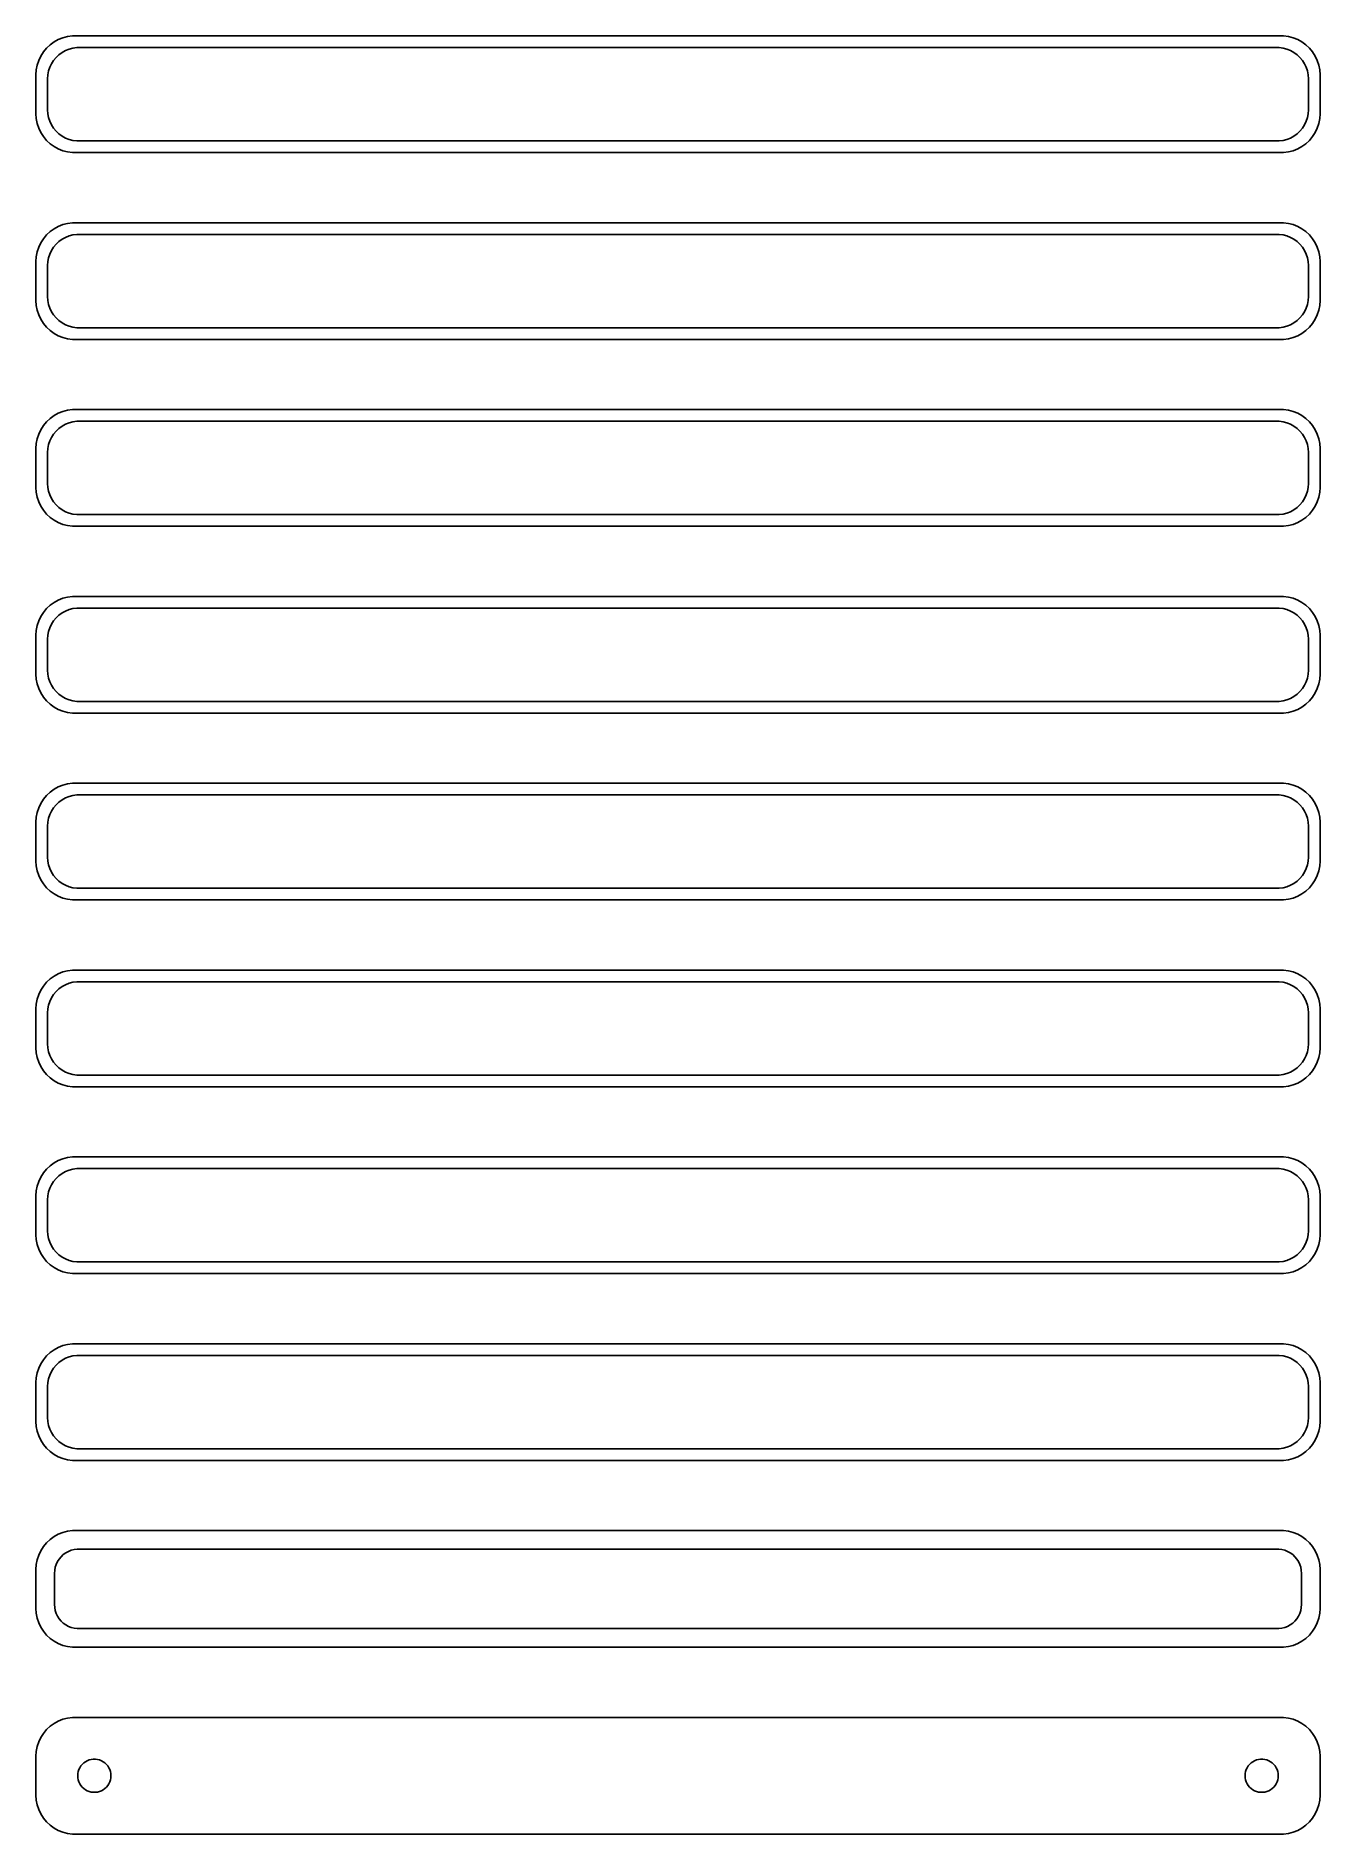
# Model space of a CAD drawing. Header units: metres. Extents: x -82 to 82, y 233 to 463.
import ezdxf

# ---------------------------------------------------------------- set-up
doc = ezdxf.new("R2010")
doc.units = ezdxf.units.M

msp = doc.modelspace()

# ---------------------------------------------------------------- linework, layer by layer
for p, q in [((-80.6871, 462.353), (-81.1448, 461.923)), ((-80.1791, 462.722), (-80.6871, 462.353)), ((-79.6289, 463.024), (-80.1791, 462.722)), ((-79.0451, 463.255), (-79.6289, 463.024)), ((-78.4369, 463.411), (-79.0451, 463.255)), ((-77.8139, 463.49), (-78.4369, 463.411)), ((77.8139, 463.49), (-77.8139, 463.49)), ((-77.7495, 461.929), (-77.2512, 461.992)), ((-77.2512, 461.992), (77.2512, 461.992)), ((77.2512, 461.992), (77.7495, 461.929)), ((78.4369, 463.411), (77.8139, 463.49)), ((79.0451, 463.255), (78.4369, 463.411)), ((79.6289, 463.024), (79.0451, 463.255)), ((80.1791, 462.722), (79.6289, 463.024)), ((80.6871, 462.353), (80.1791, 462.722)), ((81.1448, 461.923), (80.6871, 462.353)), ((-82.3429, 459.743), (-82.4606, 459.127)), ((-82.1489, 460.341), (-82.3429, 459.743)), ((-81.8815, 460.909), (-82.1489, 460.341)), ((-81.5451, 461.439), (-81.8815, 460.909)), ((-81.1448, 461.923), (-81.5451, 461.439)), ((-80.7191, 459.472), (-80.5052, 459.927)), ((-80.5052, 459.927), (-80.2361, 460.351)), ((-80.2361, 460.351), (-79.9159, 460.738)), ((-79.9159, 460.738), (-79.5497, 461.082)), ((-79.5497, 461.082), (-79.1433, 461.377)), ((-79.1433, 461.377), (-78.7031, 461.619)), ((-78.7031, 461.619), (-78.2361, 461.804)), ((-78.2361, 461.804), (-77.7495, 461.929)), ((77.7495, 461.929), (78.2361, 461.804)), ((78.2361, 461.804), (78.7031, 461.619)), ((78.7031, 461.619), (79.1433, 461.377)), ((79.1433, 461.377), (79.5497, 461.082)), ((79.5497, 461.082), (79.9159, 460.738)), ((79.9159, 460.738), (80.2361, 460.351)), ((80.2361, 460.351), (80.5052, 459.927)), ((80.5052, 459.927), (80.7191, 459.472)), ((81.5451, 461.439), (81.1448, 461.923)), ((81.8815, 460.909), (81.5451, 461.439)), ((82.1489, 460.341), (81.8815, 460.909)), ((82.3429, 459.743), (82.1489, 460.341)), ((82.4606, 459.127), (82.3429, 459.743)), ((-82.4606, 459.127), (-82.5, 458.5)), ((-82.5, 458.5), (-82.5, 453.5)), ((-81, 458), (-80.9685, 458.501)), ((-81, 454), (-81, 458)), ((-80.9685, 458.501), (-80.8743, 458.995)), ((-80.8743, 458.995), (-80.7191, 459.472)), ((80.7191, 459.472), (80.8743, 458.995)), ((80.8743, 458.995), (80.9685, 458.501)), ((80.9685, 458.501), (81, 458)), ((81, 458), (81, 454)), ((82.5, 458.5), (82.4606, 459.127)), ((82.5, 453.5), (82.5, 458.5)), ((-82.5, 453.5), (-82.4606, 452.873)), ((-82.4606, 452.873), (-82.3429, 452.257)), ((-80.9685, 453.499), (-81, 454)), ((-80.8743, 453.005), (-80.9685, 453.499)), ((-80.7191, 452.528), (-80.8743, 453.005)), ((80.8743, 453.005), (80.7191, 452.528)), ((80.9685, 453.499), (80.8743, 453.005)), ((81, 454), (80.9685, 453.499)), ((82.3429, 452.257), (82.4606, 452.873)), ((82.4606, 452.873), (82.5, 453.5)), ((-82.3429, 452.257), (-82.1489, 451.659)), ((-82.1489, 451.659), (-81.8815, 451.091)), ((-81.8815, 451.091), (-81.5451, 450.561)), ((-81.5451, 450.561), (-81.1448, 450.077)), ((-80.5052, 452.073), (-80.7191, 452.528)), ((-80.2361, 451.649), (-80.5052, 452.073)), ((-79.9159, 451.262), (-80.2361, 451.649)), ((-79.5497, 450.918), (-79.9159, 451.262)), ((-79.1433, 450.623), (-79.5497, 450.918)), ((-78.7031, 450.381), (-79.1433, 450.623)), ((79.1433, 450.623), (78.7031, 450.381)), ((79.5497, 450.918), (79.1433, 450.623)), ((79.9159, 451.262), (79.5497, 450.918)), ((80.2361, 451.649), (79.9159, 451.262)), ((80.5052, 452.073), (80.2361, 451.649)), ((80.7191, 452.528), (80.5052, 452.073)), ((81.1448, 450.077), (81.5451, 450.561)), ((81.5451, 450.561), (81.8815, 451.091)), ((81.8815, 451.091), (82.1489, 451.659)), ((82.1489, 451.659), (82.3429, 452.257)), ((-81.1448, 450.077), (-80.6871, 449.647)), ((-80.6871, 449.647), (-80.1791, 449.278)), ((-80.1791, 449.278), (-79.6289, 448.976)), ((-79.6289, 448.976), (-79.0451, 448.745)), ((-79.0451, 448.745), (-78.4369, 448.589)), ((-78.2361, 450.196), (-78.7031, 450.381)), ((-78.4369, 448.589), (-77.8139, 448.51)), ((-77.7495, 450.071), (-78.2361, 450.196)), ((-77.8139, 448.51), (77.8139, 448.51)), ((-77.2512, 450.008), (-77.7495, 450.071)), ((77.2512, 450.008), (-77.2512, 450.008)), ((77.7495, 450.071), (77.2512, 450.008)), ((78.2361, 450.196), (77.7495, 450.071)), ((77.8139, 448.51), (78.4369, 448.589)), ((78.7031, 450.381), (78.2361, 450.196)), ((78.4369, 448.589), (79.0451, 448.745)), ((79.0451, 448.745), (79.6289, 448.976)), ((79.6289, 448.976), (80.1791, 449.278)), ((80.1791, 449.278), (80.6871, 449.647)), ((80.6871, 449.647), (81.1448, 450.077)), ((-79.6289, 439.024), (-80.1791, 438.722)), ((-79.0451, 439.255), (-79.6289, 439.024)), ((-78.4369, 439.411), (-79.0451, 439.255)), ((-77.8139, 439.49), (-78.4369, 439.411)), ((77.8139, 439.49), (-77.8139, 439.49)), ((78.4369, 439.411), (77.8139, 439.49)), ((79.0451, 439.255), (78.4369, 439.411)), ((79.6289, 439.024), (79.0451, 439.255)), ((80.1791, 438.722), (79.6289, 439.024)), ((-81.8815, 436.909), (-82.1489, 436.341)), ((-81.5451, 437.439), (-81.8815, 436.909)), ((-81.1448, 437.923), (-81.5451, 437.439)), ((-80.6871, 438.353), (-81.1448, 437.923)), ((-80.1791, 438.722), (-80.6871, 438.353)), ((-80.2361, 436.351), (-79.9159, 436.738)), ((-79.9159, 436.738), (-79.5497, 437.082)), ((-79.5497, 437.082), (-79.1433, 437.377)), ((-79.1433, 437.377), (-78.7031, 437.619)), ((-78.7031, 437.619), (-78.2361, 437.804)), ((-78.2361, 437.804), (-77.7495, 437.929)), ((-77.7495, 437.929), (-77.2512, 437.992)), ((-77.2512, 437.992), (77.2512, 437.992)), ((77.2512, 437.992), (77.7495, 437.929)), ((77.7495, 437.929), (78.2361, 437.804)), ((78.2361, 437.804), (78.7031, 437.619)), ((78.7031, 437.619), (79.1433, 437.377)), ((79.1433, 437.377), (79.5497, 437.082)), ((79.5497, 437.082), (79.9159, 436.738)), ((79.9159, 436.738), (80.2361, 436.351)), ((80.6871, 438.353), (80.1791, 438.722)), ((81.1448, 437.923), (80.6871, 438.353)), ((81.5451, 437.439), (81.1448, 437.923)), ((81.8815, 436.909), (81.5451, 437.439)), ((82.1489, 436.341), (81.8815, 436.909)), ((-82.4606, 435.127), (-82.5, 434.5)), ((-82.5, 434.5), (-82.5, 429.5)), ((-82.3429, 435.743), (-82.4606, 435.127)), ((-82.1489, 436.341), (-82.3429, 435.743)), ((-81, 434), (-80.9685, 434.501)), ((-80.9685, 434.501), (-80.8743, 434.995)), ((-80.8743, 434.995), (-80.7191, 435.472)), ((-80.7191, 435.472), (-80.5052, 435.927)), ((-80.5052, 435.927), (-80.2361, 436.351)), ((80.2361, 436.351), (80.5052, 435.927)), ((80.5052, 435.927), (80.7191, 435.472)), ((80.7191, 435.472), (80.8743, 434.995)), ((80.8743, 434.995), (80.9685, 434.501)), ((80.9685, 434.501), (81, 434)), ((82.3429, 435.743), (82.1489, 436.341)), ((82.4606, 435.127), (82.3429, 435.743)), ((82.5, 434.5), (82.4606, 435.127)), ((82.5, 429.5), (82.5, 434.5)), ((-81, 430), (-81, 434)), ((81, 434), (81, 430)), ((-80.9685, 429.499), (-81, 430)), ((81, 430), (80.9685, 429.499)), ((-82.5, 429.5), (-82.4606, 428.873)), ((-82.4606, 428.873), (-82.3429, 428.257)), ((-82.3429, 428.257), (-82.1489, 427.659)), ((-82.1489, 427.659), (-81.8815, 427.091)), ((-80.8743, 429.005), (-80.9685, 429.499)), ((-80.7191, 428.528), (-80.8743, 429.005)), ((-80.5052, 428.073), (-80.7191, 428.528)), ((-80.2361, 427.649), (-80.5052, 428.073)), ((-79.9159, 427.262), (-80.2361, 427.649)), ((80.2361, 427.649), (79.9159, 427.262)), ((80.5052, 428.073), (80.2361, 427.649)), ((80.7191, 428.528), (80.5052, 428.073)), ((80.8743, 429.005), (80.7191, 428.528)), ((80.9685, 429.499), (80.8743, 429.005)), ((81.8815, 427.091), (82.1489, 427.659)), ((82.1489, 427.659), (82.3429, 428.257)), ((82.3429, 428.257), (82.4606, 428.873)), ((82.4606, 428.873), (82.5, 429.5)), ((-81.8815, 427.091), (-81.5451, 426.561)), ((-81.5451, 426.561), (-81.1448, 426.077)), ((-81.1448, 426.077), (-80.6871, 425.647)), ((-80.6871, 425.647), (-80.1791, 425.278)), ((-80.1791, 425.278), (-79.6289, 424.976)), ((-79.5497, 426.918), (-79.9159, 427.262)), ((-79.1433, 426.623), (-79.5497, 426.918)), ((-78.7031, 426.381), (-79.1433, 426.623)), ((-78.2361, 426.196), (-78.7031, 426.381)), ((-77.7495, 426.071), (-78.2361, 426.196)), ((-77.2512, 426.008), (-77.7495, 426.071)), ((77.2512, 426.008), (-77.2512, 426.008)), ((77.7495, 426.071), (77.2512, 426.008)), ((78.2361, 426.196), (77.7495, 426.071)), ((78.7031, 426.381), (78.2361, 426.196)), ((79.1433, 426.623), (78.7031, 426.381)), ((79.5497, 426.918), (79.1433, 426.623)), ((79.9159, 427.262), (79.5497, 426.918)), ((79.6289, 424.976), (80.1791, 425.278)), ((80.1791, 425.278), (80.6871, 425.647)), ((80.6871, 425.647), (81.1448, 426.077)), ((81.1448, 426.077), (81.5451, 426.561)), ((81.5451, 426.561), (81.8815, 427.091)), ((-79.6289, 424.976), (-79.0451, 424.745)), ((-79.0451, 424.745), (-78.4369, 424.589)), ((-78.4369, 424.589), (-77.8139, 424.51)), ((-77.8139, 424.51), (77.8139, 424.51)), ((77.8139, 424.51), (78.4369, 424.589)), ((78.4369, 424.589), (79.0451, 424.745)), ((79.0451, 424.745), (79.6289, 424.976)), ((-81.1448, 413.923), (-81.5451, 413.439)), ((-80.6871, 414.353), (-81.1448, 413.923)), ((-80.1791, 414.722), (-80.6871, 414.353)), ((-79.6289, 415.024), (-80.1791, 414.722)), ((-79.0451, 415.255), (-79.6289, 415.024)), ((-79.1433, 413.377), (-78.7031, 413.619)), ((-78.4369, 415.411), (-79.0451, 415.255)), ((-78.7031, 413.619), (-78.2361, 413.804)), ((-77.8139, 415.49), (-78.4369, 415.411)), ((-78.2361, 413.804), (-77.7495, 413.929)), ((77.8139, 415.49), (-77.8139, 415.49)), ((-77.7495, 413.929), (-77.2512, 413.992)), ((-77.2512, 413.992), (77.2512, 413.992)), ((77.2512, 413.992), (77.7495, 413.929)), ((77.7495, 413.929), (78.2361, 413.804)), ((78.4369, 415.411), (77.8139, 415.49)), ((78.2361, 413.804), (78.7031, 413.619)), ((79.0451, 415.255), (78.4369, 415.411)), ((78.7031, 413.619), (79.1433, 413.377)), ((79.6289, 415.024), (79.0451, 415.255)), ((80.1791, 414.722), (79.6289, 415.024)), ((80.6871, 414.353), (80.1791, 414.722)), ((81.1448, 413.923), (80.6871, 414.353)), ((81.5451, 413.439), (81.1448, 413.923)), ((-82.3429, 411.743), (-82.4606, 411.127)), ((-82.1489, 412.341), (-82.3429, 411.743)), ((-81.8815, 412.909), (-82.1489, 412.341)), ((-81.5451, 413.439), (-81.8815, 412.909)), ((-80.8743, 410.995), (-80.7191, 411.472)), ((-80.7191, 411.472), (-80.5052, 411.927)), ((-80.5052, 411.927), (-80.2361, 412.351)), ((-80.2361, 412.351), (-79.9159, 412.738)), ((-79.9159, 412.738), (-79.5497, 413.082)), ((-79.5497, 413.082), (-79.1433, 413.377)), ((79.1433, 413.377), (79.5497, 413.082)), ((79.5497, 413.082), (79.9159, 412.738)), ((79.9159, 412.738), (80.2361, 412.351)), ((80.2361, 412.351), (80.5052, 411.927)), ((80.5052, 411.927), (80.7191, 411.472)), ((80.7191, 411.472), (80.8743, 410.995)), ((81.8815, 412.909), (81.5451, 413.439)), ((82.1489, 412.341), (81.8815, 412.909)), ((82.3429, 411.743), (82.1489, 412.341)), ((82.4606, 411.127), (82.3429, 411.743)), ((-82.4606, 411.127), (-82.5, 410.5)), ((-82.5, 410.5), (-82.5, 405.5)), ((-81, 410), (-80.9685, 410.501)), ((-81, 406), (-81, 410)), ((-80.9685, 410.501), (-80.8743, 410.995)), ((80.8743, 410.995), (80.9685, 410.501)), ((80.9685, 410.501), (81, 410)), ((81, 410), (81, 406)), ((82.5, 410.5), (82.4606, 411.127)), ((82.5, 405.5), (82.5, 410.5)), ((-82.5, 405.5), (-82.4606, 404.873)), ((-82.4606, 404.873), (-82.3429, 404.257)), ((-82.3429, 404.257), (-82.1489, 403.659)), ((-80.9685, 405.499), (-81, 406)), ((-80.8743, 405.005), (-80.9685, 405.499)), ((-80.7191, 404.528), (-80.8743, 405.005)), ((-80.5052, 404.073), (-80.7191, 404.528)), ((80.7191, 404.528), (80.5052, 404.073)), ((80.8743, 405.005), (80.7191, 404.528)), ((80.9685, 405.499), (80.8743, 405.005)), ((81, 406), (80.9685, 405.499)), ((82.1489, 403.659), (82.3429, 404.257)), ((82.3429, 404.257), (82.4606, 404.873)), ((82.4606, 404.873), (82.5, 405.5)), ((-82.1489, 403.659), (-81.8815, 403.091)), ((-81.8815, 403.091), (-81.5451, 402.561)), ((-81.5451, 402.561), (-81.1448, 402.077)), ((-81.1448, 402.077), (-80.6871, 401.647)), ((-80.2361, 403.649), (-80.5052, 404.073)), ((-79.9159, 403.262), (-80.2361, 403.649)), ((-79.5497, 402.918), (-79.9159, 403.262)), ((-79.1433, 402.623), (-79.5497, 402.918)), ((-78.7031, 402.381), (-79.1433, 402.623)), ((-78.2361, 402.196), (-78.7031, 402.381)), ((-77.7495, 402.071), (-78.2361, 402.196)), ((-77.2512, 402.008), (-77.7495, 402.071)), ((77.2512, 402.008), (-77.2512, 402.008)), ((77.7495, 402.071), (77.2512, 402.008)), ((78.2361, 402.196), (77.7495, 402.071)), ((78.7031, 402.381), (78.2361, 402.196)), ((79.1433, 402.623), (78.7031, 402.381)), ((79.5497, 402.918), (79.1433, 402.623)), ((79.9159, 403.262), (79.5497, 402.918)), ((80.2361, 403.649), (79.9159, 403.262)), ((80.5052, 404.073), (80.2361, 403.649)), ((80.6871, 401.647), (81.1448, 402.077)), ((81.1448, 402.077), (81.5451, 402.561)), ((81.5451, 402.561), (81.8815, 403.091)), ((81.8815, 403.091), (82.1489, 403.659)), ((-80.6871, 401.647), (-80.1791, 401.278)), ((-80.1791, 401.278), (-79.6289, 400.976)), ((-79.6289, 400.976), (-79.0451, 400.745)), ((-79.0451, 400.745), (-78.4369, 400.589)), ((-78.4369, 400.589), (-77.8139, 400.51)), ((-77.8139, 400.51), (77.8139, 400.51)), ((77.8139, 400.51), (78.4369, 400.589)), ((78.4369, 400.589), (79.0451, 400.745)), ((79.0451, 400.745), (79.6289, 400.976)), ((79.6289, 400.976), (80.1791, 401.278)), ((80.1791, 401.278), (80.6871, 401.647)), ((-80.1791, 390.722), (-80.6871, 390.353)), ((-79.6289, 391.024), (-80.1791, 390.722)), ((-79.0451, 391.255), (-79.6289, 391.024)), ((-78.4369, 391.411), (-79.0451, 391.255)), ((-77.8139, 391.49), (-78.4369, 391.411)), ((77.8139, 391.49), (-77.8139, 391.49)), ((78.4369, 391.411), (77.8139, 391.49)), ((79.0451, 391.255), (78.4369, 391.411)), ((79.6289, 391.024), (79.0451, 391.255)), ((80.1791, 390.722), (79.6289, 391.024)), ((80.6871, 390.353), (80.1791, 390.722)), ((-82.1489, 388.341), (-82.3429, 387.743)), ((-81.8815, 388.909), (-82.1489, 388.341)), ((-81.5451, 389.439), (-81.8815, 388.909)), ((-81.1448, 389.923), (-81.5451, 389.439)), ((-80.6871, 390.353), (-81.1448, 389.923)), ((-80.5052, 387.927), (-80.2361, 388.351)), ((-80.2361, 388.351), (-79.9159, 388.738)), ((-79.9159, 388.738), (-79.5497, 389.082)), ((-79.5497, 389.082), (-79.1433, 389.377)), ((-79.1433, 389.377), (-78.7031, 389.619)), ((-78.7031, 389.619), (-78.2361, 389.804)), ((-78.2361, 389.804), (-77.7495, 389.929)), ((-77.7495, 389.929), (-77.2512, 389.992)), ((-77.2512, 389.992), (77.2512, 389.992)), ((77.2512, 389.992), (77.7495, 389.929)), ((77.7495, 389.929), (78.2361, 389.804)), ((78.2361, 389.804), (78.7031, 389.619)), ((78.7031, 389.619), (79.1433, 389.377)), ((79.1433, 389.377), (79.5497, 389.082)), ((79.5497, 389.082), (79.9159, 388.738)), ((79.9159, 388.738), (80.2361, 388.351)), ((80.2361, 388.351), (80.5052, 387.927)), ((81.1448, 389.923), (80.6871, 390.353)), ((81.5451, 389.439), (81.1448, 389.923)), ((81.8815, 388.909), (81.5451, 389.439)), ((82.1489, 388.341), (81.8815, 388.909)), ((82.3429, 387.743), (82.1489, 388.341)), ((-82.4606, 387.127), (-82.5, 386.5)), ((-82.5, 386.5), (-82.5, 381.5)), ((-82.3429, 387.743), (-82.4606, 387.127)), ((-81, 386), (-80.9685, 386.501)), ((-81, 382), (-81, 386)), ((-80.9685, 386.501), (-80.8743, 386.995)), ((-80.8743, 386.995), (-80.7191, 387.472)), ((-80.7191, 387.472), (-80.5052, 387.927)), ((80.5052, 387.927), (80.7191, 387.472)), ((80.7191, 387.472), (80.8743, 386.995)), ((80.8743, 386.995), (80.9685, 386.501)), ((80.9685, 386.501), (81, 386)), ((81, 386), (81, 382)), ((82.4606, 387.127), (82.3429, 387.743)), ((82.5, 386.5), (82.4606, 387.127)), ((82.5, 381.5), (82.5, 386.5)), ((-82.5, 381.5), (-82.4606, 380.873)), ((-80.9685, 381.499), (-81, 382)), ((-80.8743, 381.005), (-80.9685, 381.499)), ((80.9685, 381.499), (80.8743, 381.005)), ((81, 382), (80.9685, 381.499)), ((82.4606, 380.873), (82.5, 381.5)), ((-82.4606, 380.873), (-82.3429, 380.257)), ((-82.3429, 380.257), (-82.1489, 379.659)), ((-82.1489, 379.659), (-81.8815, 379.091)), ((-81.8815, 379.091), (-81.5451, 378.561)), ((-80.7191, 380.528), (-80.8743, 381.005)), ((-80.5052, 380.073), (-80.7191, 380.528)), ((-80.2361, 379.649), (-80.5052, 380.073)), ((-79.9159, 379.262), (-80.2361, 379.649)), ((-79.5497, 378.918), (-79.9159, 379.262)), ((-79.1433, 378.623), (-79.5497, 378.918)), ((79.5497, 378.918), (79.1433, 378.623)), ((79.9159, 379.262), (79.5497, 378.918)), ((80.2361, 379.649), (79.9159, 379.262)), ((80.5052, 380.073), (80.2361, 379.649)), ((80.7191, 380.528), (80.5052, 380.073)), ((80.8743, 381.005), (80.7191, 380.528)), ((81.5451, 378.561), (81.8815, 379.091)), ((81.8815, 379.091), (82.1489, 379.659)), ((82.1489, 379.659), (82.3429, 380.257)), ((82.3429, 380.257), (82.4606, 380.873)), ((-81.5451, 378.561), (-81.1448, 378.077)), ((-81.1448, 378.077), (-80.6871, 377.647)), ((-80.6871, 377.647), (-80.1791, 377.278)), ((-80.1791, 377.278), (-79.6289, 376.976)), ((-79.6289, 376.976), (-79.0451, 376.745)), ((-78.7031, 378.381), (-79.1433, 378.623)), ((-79.0451, 376.745), (-78.4369, 376.589)), ((-78.2361, 378.196), (-78.7031, 378.381)), ((-78.4369, 376.589), (-77.8139, 376.51)), ((-77.7495, 378.071), (-78.2361, 378.196)), ((-77.8139, 376.51), (77.8139, 376.51)), ((-77.2512, 378.008), (-77.7495, 378.071)), ((77.2512, 378.008), (-77.2512, 378.008)), ((77.7495, 378.071), (77.2512, 378.008)), ((78.2361, 378.196), (77.7495, 378.071)), ((77.8139, 376.51), (78.4369, 376.589)), ((78.7031, 378.381), (78.2361, 378.196)), ((78.4369, 376.589), (79.0451, 376.745)), ((79.1433, 378.623), (78.7031, 378.381)), ((79.0451, 376.745), (79.6289, 376.976)), ((79.6289, 376.976), (80.1791, 377.278)), ((80.1791, 377.278), (80.6871, 377.647)), ((80.6871, 377.647), (81.1448, 378.077)), ((81.1448, 378.077), (81.5451, 378.561)), ((-78.4369, 367.411), (-79.0451, 367.255)), ((-77.8139, 367.49), (-78.4369, 367.411)), ((77.8139, 367.49), (-77.8139, 367.49)), ((78.4369, 367.411), (77.8139, 367.49)), ((79.0451, 367.255), (78.4369, 367.411)), ((-81.5451, 365.439), (-81.8815, 364.909)), ((-81.1448, 365.923), (-81.5451, 365.439)), ((-80.6871, 366.353), (-81.1448, 365.923)), ((-80.1791, 366.722), (-80.6871, 366.353)), ((-79.6289, 367.024), (-80.1791, 366.722)), ((-79.9159, 364.738), (-79.5497, 365.082)), ((-79.0451, 367.255), (-79.6289, 367.024)), ((-79.5497, 365.082), (-79.1433, 365.377)), ((-79.1433, 365.377), (-78.7031, 365.619)), ((-78.7031, 365.619), (-78.2361, 365.804)), ((-78.2361, 365.804), (-77.7495, 365.929)), ((-77.7495, 365.929), (-77.2512, 365.992)), ((-77.2512, 365.992), (77.2512, 365.992)), ((77.2512, 365.992), (77.7495, 365.929)), ((77.7495, 365.929), (78.2361, 365.804)), ((78.2361, 365.804), (78.7031, 365.619)), ((78.7031, 365.619), (79.1433, 365.377)), ((79.6289, 367.024), (79.0451, 367.255)), ((79.1433, 365.377), (79.5497, 365.082)), ((79.5497, 365.082), (79.9159, 364.738)), ((80.1791, 366.722), (79.6289, 367.024)), ((80.6871, 366.353), (80.1791, 366.722)), ((81.1448, 365.923), (80.6871, 366.353)), ((81.5451, 365.439), (81.1448, 365.923)), ((81.8815, 364.909), (81.5451, 365.439)), ((-82.4606, 363.127), (-82.5, 362.5)), ((-82.3429, 363.743), (-82.4606, 363.127)), ((-82.1489, 364.341), (-82.3429, 363.743)), ((-81.8815, 364.909), (-82.1489, 364.341)), ((-80.9685, 362.501), (-80.8743, 362.995)), ((-80.8743, 362.995), (-80.7191, 363.472)), ((-80.7191, 363.472), (-80.5052, 363.927)), ((-80.5052, 363.927), (-80.2361, 364.351)), ((-80.2361, 364.351), (-79.9159, 364.738)), ((79.9159, 364.738), (80.2361, 364.351)), ((80.2361, 364.351), (80.5052, 363.927)), ((80.5052, 363.927), (80.7191, 363.472)), ((80.7191, 363.472), (80.8743, 362.995)), ((80.8743, 362.995), (80.9685, 362.501)), ((82.1489, 364.341), (81.8815, 364.909)), ((82.3429, 363.743), (82.1489, 364.341)), ((82.4606, 363.127), (82.3429, 363.743)), ((82.5, 362.5), (82.4606, 363.127)), ((-82.5, 362.5), (-82.5, 357.5)), ((-81, 362), (-80.9685, 362.501)), ((-81, 358), (-81, 362)), ((80.9685, 362.501), (81, 362)), ((81, 362), (81, 358)), ((82.5, 357.5), (82.5, 362.5)), ((-82.5, 357.5), (-82.4606, 356.873)), ((-82.4606, 356.873), (-82.3429, 356.257)), ((-82.3429, 356.257), (-82.1489, 355.659)), ((-80.9685, 357.499), (-81, 358)), ((-80.8743, 357.005), (-80.9685, 357.499)), ((-80.7191, 356.528), (-80.8743, 357.005)), ((-80.5052, 356.073), (-80.7191, 356.528)), ((-80.2361, 355.649), (-80.5052, 356.073)), ((80.5052, 356.073), (80.2361, 355.649)), ((80.7191, 356.528), (80.5052, 356.073)), ((80.8743, 357.005), (80.7191, 356.528)), ((80.9685, 357.499), (80.8743, 357.005)), ((81, 358), (80.9685, 357.499)), ((82.1489, 355.659), (82.3429, 356.257)), ((82.3429, 356.257), (82.4606, 356.873)), ((82.4606, 356.873), (82.5, 357.5)), ((-82.1489, 355.659), (-81.8815, 355.091)), ((-81.8815, 355.091), (-81.5451, 354.561)), ((-81.5451, 354.561), (-81.1448, 354.077)), ((-81.1448, 354.077), (-80.6871, 353.647)), ((-80.6871, 353.647), (-80.1791, 353.278)), ((-79.9159, 355.262), (-80.2361, 355.649)), ((-79.5497, 354.918), (-79.9159, 355.262)), ((-79.1433, 354.623), (-79.5497, 354.918)), ((-78.7031, 354.381), (-79.1433, 354.623)), ((-78.2361, 354.196), (-78.7031, 354.381)), ((-77.7495, 354.071), (-78.2361, 354.196)), ((-77.2512, 354.008), (-77.7495, 354.071)), ((77.2512, 354.008), (-77.2512, 354.008)), ((77.7495, 354.071), (77.2512, 354.008)), ((78.2361, 354.196), (77.7495, 354.071)), ((78.7031, 354.381), (78.2361, 354.196)), ((79.1433, 354.623), (78.7031, 354.381)), ((79.5497, 354.918), (79.1433, 354.623)), ((79.9159, 355.262), (79.5497, 354.918)), ((80.2361, 355.649), (79.9159, 355.262)), ((80.1791, 353.278), (80.6871, 353.647)), ((80.6871, 353.647), (81.1448, 354.077)), ((81.1448, 354.077), (81.5451, 354.561)), ((81.5451, 354.561), (81.8815, 355.091)), ((81.8815, 355.091), (82.1489, 355.659)), ((-80.1791, 353.278), (-79.6289, 352.976)), ((-79.6289, 352.976), (-79.0451, 352.745)), ((-79.0451, 352.745), (-78.4369, 352.589)), ((-78.4369, 352.589), (-77.8139, 352.51)), ((-77.8139, 352.51), (77.8139, 352.51)), ((77.8139, 352.51), (78.4369, 352.589)), ((78.4369, 352.589), (79.0451, 352.745)), ((79.0451, 352.745), (79.6289, 352.976)), ((79.6289, 352.976), (80.1791, 353.278)), ((-81.1448, 341.923), (-81.5451, 341.439)), ((-80.6871, 342.353), (-81.1448, 341.923)), ((-80.1791, 342.722), (-80.6871, 342.353)), ((-79.6289, 343.024), (-80.1791, 342.722)), ((-79.0451, 343.255), (-79.6289, 343.024)), ((-78.4369, 343.411), (-79.0451, 343.255)), ((-77.8139, 343.49), (-78.4369, 343.411)), ((-78.2361, 341.804), (-77.7495, 341.929)), ((77.8139, 343.49), (-77.8139, 343.49)), ((-77.7495, 341.929), (-77.2512, 341.992)), ((-77.2512, 341.992), (77.2512, 341.992)), ((77.2512, 341.992), (77.7495, 341.929)), ((77.7495, 341.929), (78.2361, 341.804)), ((78.4369, 343.411), (77.8139, 343.49)), ((79.0451, 343.255), (78.4369, 343.411)), ((79.6289, 343.024), (79.0451, 343.255)), ((80.1791, 342.722), (79.6289, 343.024)), ((80.6871, 342.353), (80.1791, 342.722)), ((81.1448, 341.923), (80.6871, 342.353)), ((81.5451, 341.439), (81.1448, 341.923)), ((-82.3429, 339.743), (-82.4606, 339.127)), ((-82.1489, 340.341), (-82.3429, 339.743)), ((-81.8815, 340.909), (-82.1489, 340.341)), ((-81.5451, 341.439), (-81.8815, 340.909)), ((-80.7191, 339.472), (-80.5052, 339.927)), ((-80.5052, 339.927), (-80.2361, 340.351)), ((-80.2361, 340.351), (-79.9159, 340.738)), ((-79.9159, 340.738), (-79.5497, 341.082)), ((-79.5497, 341.082), (-79.1433, 341.377)), ((-79.1433, 341.377), (-78.7031, 341.619)), ((-78.7031, 341.619), (-78.2361, 341.804)), ((78.2361, 341.804), (78.7031, 341.619)), ((78.7031, 341.619), (79.1433, 341.377)), ((79.1433, 341.377), (79.5497, 341.082)), ((79.5497, 341.082), (79.9159, 340.738)), ((79.9159, 340.738), (80.2361, 340.351)), ((80.2361, 340.351), (80.5052, 339.927)), ((80.5052, 339.927), (80.7191, 339.472)), ((81.8815, 340.909), (81.5451, 341.439)), ((82.1489, 340.341), (81.8815, 340.909)), ((82.3429, 339.743), (82.1489, 340.341)), ((82.4606, 339.127), (82.3429, 339.743)), ((-82.4606, 339.127), (-82.5, 338.5)), ((-82.5, 338.5), (-82.5, 333.5)), ((-81, 338), (-80.9685, 338.501)), ((-81, 334), (-81, 338)), ((-80.9685, 338.501), (-80.8743, 338.995)), ((-80.8743, 338.995), (-80.7191, 339.472)), ((80.7191, 339.472), (80.8743, 338.995)), ((80.8743, 338.995), (80.9685, 338.501)), ((80.9685, 338.501), (81, 338)), ((81, 338), (81, 334)), ((82.5, 338.5), (82.4606, 339.127)), ((82.5, 333.5), (82.5, 338.5)), ((-82.5, 333.5), (-82.4606, 332.873)), ((-82.4606, 332.873), (-82.3429, 332.257)), ((-80.9685, 333.499), (-81, 334)), ((-80.8743, 333.005), (-80.9685, 333.499)), ((-80.7191, 332.528), (-80.8743, 333.005)), ((80.8743, 333.005), (80.7191, 332.528)), ((80.9685, 333.499), (80.8743, 333.005)), ((81, 334), (80.9685, 333.499)), ((82.3429, 332.257), (82.4606, 332.873)), ((82.4606, 332.873), (82.5, 333.5)), ((-82.3429, 332.257), (-82.1489, 331.659)), ((-82.1489, 331.659), (-81.8815, 331.091)), ((-81.8815, 331.091), (-81.5451, 330.561)), ((-81.5451, 330.561), (-81.1448, 330.077)), ((-80.5052, 332.073), (-80.7191, 332.528)), ((-80.2361, 331.649), (-80.5052, 332.073)), ((-79.9159, 331.262), (-80.2361, 331.649)), ((-79.5497, 330.918), (-79.9159, 331.262)), ((-79.1433, 330.623), (-79.5497, 330.918)), ((-78.7031, 330.381), (-79.1433, 330.623)), ((-78.2361, 330.196), (-78.7031, 330.381)), ((78.7031, 330.381), (78.2361, 330.196)), ((79.1433, 330.623), (78.7031, 330.381)), ((79.5497, 330.918), (79.1433, 330.623)), ((79.9159, 331.262), (79.5497, 330.918)), ((80.2361, 331.649), (79.9159, 331.262)), ((80.5052, 332.073), (80.2361, 331.649)), ((80.7191, 332.528), (80.5052, 332.073)), ((81.1448, 330.077), (81.5451, 330.561)), ((81.5451, 330.561), (81.8815, 331.091)), ((81.8815, 331.091), (82.1489, 331.659)), ((82.1489, 331.659), (82.3429, 332.257)), ((-81.1448, 330.077), (-80.6871, 329.647)), ((-80.6871, 329.647), (-80.1791, 329.278)), ((-80.1791, 329.278), (-79.6289, 328.976)), ((-79.6289, 328.976), (-79.0451, 328.745)), ((-79.0451, 328.745), (-78.4369, 328.589)), ((-78.4369, 328.589), (-77.8139, 328.51)), ((-77.7495, 330.071), (-78.2361, 330.196)), ((-77.8139, 328.51), (77.8139, 328.51)), ((-77.2512, 330.008), (-77.7495, 330.071)), ((77.2512, 330.008), (-77.2512, 330.008)), ((77.7495, 330.071), (77.2512, 330.008)), ((78.2361, 330.196), (77.7495, 330.071)), ((77.8139, 328.51), (78.4369, 328.589)), ((78.4369, 328.589), (79.0451, 328.745)), ((79.0451, 328.745), (79.6289, 328.976)), ((79.6289, 328.976), (80.1791, 329.278)), ((80.1791, 329.278), (80.6871, 329.647)), ((80.6871, 329.647), (81.1448, 330.077)), ((-79.6289, 319.024), (-80.1791, 318.722)), ((-79.0451, 319.255), (-79.6289, 319.024)), ((-78.4369, 319.411), (-79.0451, 319.255)), ((-77.8139, 319.49), (-78.4369, 319.411)), ((77.8139, 319.49), (-77.8139, 319.49)), ((78.4369, 319.411), (77.8139, 319.49)), ((79.0451, 319.255), (78.4369, 319.411)), ((79.6289, 319.024), (79.0451, 319.255)), ((80.1791, 318.722), (79.6289, 319.024)), ((-81.8815, 316.909), (-82.1489, 316.341)), ((-81.5451, 317.439), (-81.8815, 316.909)), ((-81.1448, 317.923), (-81.5451, 317.439)), ((-80.6871, 318.353), (-81.1448, 317.923)), ((-80.1791, 318.722), (-80.6871, 318.353)), ((-80.2361, 316.351), (-79.9159, 316.738)), ((-79.9159, 316.738), (-79.5497, 317.082)), ((-79.5497, 317.082), (-79.1433, 317.377)), ((-79.1433, 317.377), (-78.7031, 317.619)), ((-78.7031, 317.619), (-78.2361, 317.804)), ((-78.2361, 317.804), (-77.7495, 317.929)), ((-77.7495, 317.929), (-77.2512, 317.992)), ((-77.2512, 317.992), (77.2512, 317.992)), ((77.2512, 317.992), (77.7495, 317.929)), ((77.7495, 317.929), (78.2361, 317.804)), ((78.2361, 317.804), (78.7031, 317.619)), ((78.7031, 317.619), (79.1433, 317.377)), ((79.1433, 317.377), (79.5497, 317.082)), ((79.5497, 317.082), (79.9159, 316.738)), ((79.9159, 316.738), (80.2361, 316.351)), ((80.6871, 318.353), (80.1791, 318.722)), ((81.1448, 317.923), (80.6871, 318.353)), ((81.5451, 317.439), (81.1448, 317.923)), ((81.8815, 316.909), (81.5451, 317.439)), ((82.1489, 316.341), (81.8815, 316.909)), ((-82.4606, 315.127), (-82.5, 314.5)), ((-82.5, 314.5), (-82.5, 309.5)), ((-82.3429, 315.743), (-82.4606, 315.127)), ((-82.1489, 316.341), (-82.3429, 315.743)), ((-81, 314), (-80.9685, 314.501)), ((-80.9685, 314.501), (-80.8743, 314.995)), ((-80.8743, 314.995), (-80.7191, 315.472)), ((-80.7191, 315.472), (-80.5052, 315.927)), ((-80.5052, 315.927), (-80.2361, 316.351)), ((80.2361, 316.351), (80.5052, 315.927)), ((80.5052, 315.927), (80.7191, 315.472)), ((80.7191, 315.472), (80.8743, 314.995)), ((80.8743, 314.995), (80.9685, 314.501)), ((80.9685, 314.501), (81, 314)), ((82.3429, 315.743), (82.1489, 316.341)), ((82.4606, 315.127), (82.3429, 315.743)), ((82.5, 314.5), (82.4606, 315.127)), ((82.5, 309.5), (82.5, 314.5)), ((-81, 310), (-81, 314)), ((81, 314), (81, 310)), ((-80.9685, 309.499), (-81, 310)), ((81, 310), (80.9685, 309.499)), ((-82.5, 309.5), (-82.4606, 308.873)), ((-82.4606, 308.873), (-82.3429, 308.257)), ((-82.3429, 308.257), (-82.1489, 307.659)), ((-82.1489, 307.659), (-81.8815, 307.091)), ((-80.8743, 309.005), (-80.9685, 309.499)), ((-80.7191, 308.528), (-80.8743, 309.005)), ((-80.5052, 308.073), (-80.7191, 308.528)), ((-80.2361, 307.649), (-80.5052, 308.073)), ((-79.9159, 307.262), (-80.2361, 307.649)), ((-79.5497, 306.918), (-79.9159, 307.262)), ((79.9159, 307.262), (79.5497, 306.918)), ((80.2361, 307.649), (79.9159, 307.262)), ((80.5052, 308.073), (80.2361, 307.649)), ((80.7191, 308.528), (80.5052, 308.073)), ((80.8743, 309.005), (80.7191, 308.528)), ((80.9685, 309.499), (80.8743, 309.005)), ((81.8815, 307.091), (82.1489, 307.659)), ((82.1489, 307.659), (82.3429, 308.257)), ((82.3429, 308.257), (82.4606, 308.873)), ((82.4606, 308.873), (82.5, 309.5)), ((-81.8815, 307.091), (-81.5451, 306.561)), ((-81.5451, 306.561), (-81.1448, 306.077)), ((-81.1448, 306.077), (-80.6871, 305.647)), ((-80.6871, 305.647), (-80.1791, 305.278)), ((-80.1791, 305.278), (-79.6289, 304.976)), ((-79.6289, 304.976), (-79.0451, 304.745)), ((-79.1433, 306.623), (-79.5497, 306.918)), ((-78.7031, 306.381), (-79.1433, 306.623)), ((-78.2361, 306.196), (-78.7031, 306.381)), ((-77.7495, 306.071), (-78.2361, 306.196)), ((-77.2512, 306.008), (-77.7495, 306.071)), ((77.2512, 306.008), (-77.2512, 306.008)), ((77.7495, 306.071), (77.2512, 306.008)), ((78.2361, 306.196), (77.7495, 306.071)), ((78.7031, 306.381), (78.2361, 306.196)), ((79.1433, 306.623), (78.7031, 306.381)), ((79.0451, 304.745), (79.6289, 304.976)), ((79.5497, 306.918), (79.1433, 306.623)), ((79.6289, 304.976), (80.1791, 305.278)), ((80.1791, 305.278), (80.6871, 305.647)), ((80.6871, 305.647), (81.1448, 306.077)), ((81.1448, 306.077), (81.5451, 306.561)), ((81.5451, 306.561), (81.8815, 307.091)), ((-79.0451, 304.745), (-78.4369, 304.589)), ((-78.4369, 304.589), (-77.8139, 304.51)), ((-77.8139, 304.51), (77.8139, 304.51)), ((77.8139, 304.51), (78.4369, 304.589)), ((78.4369, 304.589), (79.0451, 304.745)), ((-81.5451, 293.439), (-81.8815, 292.909)), ((-81.1448, 293.923), (-81.5451, 293.439)), ((-80.6871, 294.353), (-81.1448, 293.923)), ((-80.1791, 294.722), (-80.6871, 294.353)), ((-79.6289, 295.024), (-80.1791, 294.722)), ((-79.0451, 295.255), (-79.6289, 295.024)), ((-79.5497, 293.082), (-79.1433, 293.377)), ((-79.1433, 293.377), (-78.7031, 293.619)), ((-78.4369, 295.411), (-79.0451, 295.255)), ((-78.7031, 293.619), (-78.2361, 293.804)), ((-77.8139, 295.49), (-78.4369, 295.411)), ((-78.2361, 293.804), (-77.7495, 293.929)), ((77.8139, 295.49), (-77.8139, 295.49)), ((-77.7495, 293.929), (-77.2512, 293.992)), ((-77.2512, 293.992), (77.2512, 293.992)), ((77.2512, 293.992), (77.7495, 293.929)), ((77.7495, 293.929), (78.2361, 293.804)), ((78.4369, 295.411), (77.8139, 295.49)), ((78.2361, 293.804), (78.7031, 293.619)), ((79.0451, 295.255), (78.4369, 295.411)), ((78.7031, 293.619), (79.1433, 293.377)), ((79.6289, 295.024), (79.0451, 295.255)), ((79.1433, 293.377), (79.5497, 293.082)), ((80.1791, 294.722), (79.6289, 295.024)), ((80.6871, 294.353), (80.1791, 294.722)), ((81.1448, 293.923), (80.6871, 294.353)), ((81.5451, 293.439), (81.1448, 293.923)), ((81.8815, 292.909), (81.5451, 293.439)), ((-82.4606, 291.127), (-82.5, 290.5)), ((-82.3429, 291.743), (-82.4606, 291.127)), ((-82.1489, 292.341), (-82.3429, 291.743)), ((-81.8815, 292.909), (-82.1489, 292.341)), ((-80.8743, 290.995), (-80.7191, 291.472)), ((-80.7191, 291.472), (-80.5052, 291.927)), ((-80.5052, 291.927), (-80.2361, 292.351)), ((-80.2361, 292.351), (-79.9159, 292.738)), ((-79.9159, 292.738), (-79.5497, 293.082)), ((79.5497, 293.082), (79.9159, 292.738)), ((79.9159, 292.738), (80.2361, 292.351)), ((80.2361, 292.351), (80.5052, 291.927)), ((80.5052, 291.927), (80.7191, 291.472)), ((80.7191, 291.472), (80.8743, 290.995)), ((82.1489, 292.341), (81.8815, 292.909)), ((82.3429, 291.743), (82.1489, 292.341)), ((82.4606, 291.127), (82.3429, 291.743)), ((82.5, 290.5), (82.4606, 291.127)), ((-82.5, 290.5), (-82.5, 285.5)), ((-81, 290), (-80.9685, 290.501)), ((-81, 286), (-81, 290)), ((-80.9685, 290.501), (-80.8743, 290.995)), ((80.8743, 290.995), (80.9685, 290.501)), ((80.9685, 290.501), (81, 290)), ((81, 290), (81, 286)), ((82.5, 285.5), (82.5, 290.5)), ((-82.5, 285.5), (-82.4606, 284.873)), ((-82.4606, 284.873), (-82.3429, 284.257)), ((-82.3429, 284.257), (-82.1489, 283.659)), ((-80.9685, 285.499), (-81, 286)), ((-80.8743, 285.005), (-80.9685, 285.499)), ((-80.7191, 284.528), (-80.8743, 285.005)), ((-80.5052, 284.073), (-80.7191, 284.528)), ((80.7191, 284.528), (80.5052, 284.073)), ((80.8743, 285.005), (80.7191, 284.528)), ((80.9685, 285.499), (80.8743, 285.005)), ((81, 286), (80.9685, 285.499)), ((82.1489, 283.659), (82.3429, 284.257)), ((82.3429, 284.257), (82.4606, 284.873)), ((82.4606, 284.873), (82.5, 285.5)), ((-82.1489, 283.659), (-81.8815, 283.091)), ((-81.8815, 283.091), (-81.5451, 282.561)), ((-81.5451, 282.561), (-81.1448, 282.077)), ((-81.1448, 282.077), (-80.6871, 281.647)), ((-80.2361, 283.649), (-80.5052, 284.073)), ((-79.9159, 283.262), (-80.2361, 283.649)), ((-79.5497, 282.918), (-79.9159, 283.262)), ((-79.1433, 282.623), (-79.5497, 282.918)), ((-78.7031, 282.381), (-79.1433, 282.623)), ((-78.2361, 282.196), (-78.7031, 282.381)), ((-77.7495, 282.071), (-78.2361, 282.196)), ((-77.2512, 282.008), (-77.7495, 282.071)), ((77.2512, 282.008), (-77.2512, 282.008)), ((77.7495, 282.071), (77.2512, 282.008)), ((78.2361, 282.196), (77.7495, 282.071)), ((78.7031, 282.381), (78.2361, 282.196)), ((79.1433, 282.623), (78.7031, 282.381)), ((79.5497, 282.918), (79.1433, 282.623)), ((79.9159, 283.262), (79.5497, 282.918)), ((80.2361, 283.649), (79.9159, 283.262)), ((80.5052, 284.073), (80.2361, 283.649)), ((80.6871, 281.647), (81.1448, 282.077)), ((81.1448, 282.077), (81.5451, 282.561)), ((81.5451, 282.561), (81.8815, 283.091)), ((81.8815, 283.091), (82.1489, 283.659)), ((-80.6871, 281.647), (-80.1791, 281.278)), ((-80.1791, 281.278), (-79.6289, 280.976)), ((-79.6289, 280.976), (-79.0451, 280.745)), ((-79.0451, 280.745), (-78.4369, 280.589)), ((-78.4369, 280.589), (-77.8139, 280.51)), ((-77.8139, 280.51), (77.8139, 280.51)), ((77.8139, 280.51), (78.4369, 280.589)), ((78.4369, 280.589), (79.0451, 280.745)), ((79.0451, 280.745), (79.6289, 280.976)), ((79.6289, 280.976), (80.1791, 281.278)), ((80.1791, 281.278), (80.6871, 281.647)), ((-80.6871, 270.353), (-81.1448, 269.923)), ((-80.1791, 270.722), (-80.6871, 270.353)), ((-79.6289, 271.024), (-80.1791, 270.722)), ((-79.0451, 271.255), (-79.6289, 271.024)), ((-78.4369, 271.411), (-79.0451, 271.255)), ((-77.8139, 271.49), (-78.4369, 271.411)), ((77.8139, 271.49), (-77.8139, 271.49)), ((78.4369, 271.411), (77.8139, 271.49)), ((79.0451, 271.255), (78.4369, 271.411)), ((79.6289, 271.024), (79.0451, 271.255)), ((80.1791, 270.722), (79.6289, 271.024)), ((80.6871, 270.353), (80.1791, 270.722)), ((81.1448, 269.923), (80.6871, 270.353)), ((-82.1489, 268.341), (-82.3429, 267.743)), ((-81.8815, 268.909), (-82.1489, 268.341)), ((-81.5451, 269.439), (-81.8815, 268.909)), ((-81.1448, 269.923), (-81.5451, 269.439)), ((-79.5184, 267.83), (-79.2692, 268.131)), ((-79.2692, 268.131), (-78.9843, 268.399)), ((-78.9843, 268.399), (-78.668, 268.628)), ((-78.668, 268.628), (-78.3254, 268.817)), ((-78.3254, 268.817), (-77.9619, 268.961)), ((-77.9619, 268.961), (-77.5833, 269.058)), ((-77.5833, 269.058), (-77.1955, 269.107)), ((-77.1955, 269.107), (77.1955, 269.107)), ((77.1955, 269.107), (77.5833, 269.058)), ((77.5833, 269.058), (77.9619, 268.961)), ((77.9619, 268.961), (78.3254, 268.817)), ((78.3254, 268.817), (78.668, 268.628)), ((78.668, 268.628), (78.9843, 268.399)), ((78.9843, 268.399), (79.2692, 268.131)), ((79.2692, 268.131), (79.5184, 267.83)), ((81.5451, 269.439), (81.1448, 269.923)), ((81.8815, 268.909), (81.5451, 269.439)), ((82.1489, 268.341), (81.8815, 268.909)), ((82.3429, 267.743), (82.1489, 268.341)), ((-82.4606, 267.127), (-82.5, 266.5)), ((-82.5, 266.5), (-82.5, 261.5)), ((-82.3429, 267.743), (-82.4606, 267.127)), ((-80.1129, 266), (-80.0884, 266.39)), ((-80.1129, 262), (-80.1129, 266)), ((-80.0884, 266.39), (-80.0151, 266.774)), ((-80.0151, 266.774), (-79.8943, 267.146)), ((-79.8943, 267.146), (-79.7279, 267.5)), ((-79.7279, 267.5), (-79.5184, 267.83)), ((79.5184, 267.83), (79.7279, 267.5)), ((79.7279, 267.5), (79.8943, 267.146)), ((79.8943, 267.146), (80.0151, 266.774)), ((80.0151, 266.774), (80.0884, 266.39)), ((80.0884, 266.39), (80.1129, 266)), ((80.1129, 266), (80.1129, 262)), ((82.4606, 267.127), (82.3429, 267.743)), ((82.5, 266.5), (82.4606, 267.127)), ((82.5, 261.5), (82.5, 266.5)), ((-82.5, 261.5), (-82.4606, 260.873)), ((-80.0884, 261.61), (-80.1129, 262)), ((-80.0151, 261.226), (-80.0884, 261.61)), ((-79.8943, 260.854), (-80.0151, 261.226)), ((80.0151, 261.226), (79.8943, 260.854)), ((80.0884, 261.61), (80.0151, 261.226)), ((80.1129, 262), (80.0884, 261.61)), ((82.4606, 260.873), (82.5, 261.5)), ((-82.4606, 260.873), (-82.3429, 260.257)), ((-82.3429, 260.257), (-82.1489, 259.659)), ((-82.1489, 259.659), (-81.8815, 259.091)), ((-81.8815, 259.091), (-81.5451, 258.561)), ((-79.7279, 260.5), (-79.8943, 260.854)), ((-79.5184, 260.17), (-79.7279, 260.5)), ((-79.2692, 259.869), (-79.5184, 260.17)), ((-78.9843, 259.601), (-79.2692, 259.869)), ((-78.668, 259.372), (-78.9843, 259.601)), ((-78.3254, 259.183), (-78.668, 259.372)), ((-77.9619, 259.039), (-78.3254, 259.183)), ((-77.5833, 258.942), (-77.9619, 259.039)), ((-77.1955, 258.893), (-77.5833, 258.942)), ((77.1955, 258.893), (-77.1955, 258.893)), ((77.5833, 258.942), (77.1955, 258.893)), ((77.9619, 259.039), (77.5833, 258.942)), ((78.3254, 259.183), (77.9619, 259.039)), ((78.668, 259.372), (78.3254, 259.183)), ((78.9843, 259.601), (78.668, 259.372)), ((79.2692, 259.869), (78.9843, 259.601)), ((79.5184, 260.17), (79.2692, 259.869)), ((79.7279, 260.5), (79.5184, 260.17)), ((79.8943, 260.854), (79.7279, 260.5)), ((81.5451, 258.561), (81.8815, 259.091)), ((81.8815, 259.091), (82.1489, 259.659)), ((82.1489, 259.659), (82.3429, 260.257)), ((82.3429, 260.257), (82.4606, 260.873)), ((-81.5451, 258.561), (-81.1448, 258.077)), ((-81.1448, 258.077), (-80.6871, 257.647)), ((-80.6871, 257.647), (-80.1791, 257.278)), ((-80.1791, 257.278), (-79.6289, 256.976)), ((-79.6289, 256.976), (-79.0451, 256.745)), ((-79.0451, 256.745), (-78.4369, 256.589)), ((-78.4369, 256.589), (-77.8139, 256.51)), ((-77.8139, 256.51), (77.8139, 256.51)), ((77.8139, 256.51), (78.4369, 256.589)), ((78.4369, 256.589), (79.0451, 256.745)), ((79.0451, 256.745), (79.6289, 256.976)), ((79.6289, 256.976), (80.1791, 257.278)), ((80.1791, 257.278), (80.6871, 257.647)), ((80.6871, 257.647), (81.1448, 258.077)), ((81.1448, 258.077), (81.5451, 258.561)), ((-79.0451, 247.255), (-79.6289, 247.024)), ((-78.4369, 247.411), (-79.0451, 247.255)), ((-77.8139, 247.49), (-78.4369, 247.411)), ((77.8139, 247.49), (-77.8139, 247.49)), ((78.4369, 247.411), (77.8139, 247.49)), ((79.0451, 247.255), (78.4369, 247.411)), ((79.6289, 247.024), (79.0451, 247.255)), ((-81.8815, 244.909), (-82.1489, 244.341)), ((-81.5451, 245.439), (-81.8815, 244.909)), ((-81.1448, 245.923), (-81.5451, 245.439)), ((-80.6871, 246.353), (-81.1448, 245.923)), ((-80.1791, 246.722), (-80.6871, 246.353)), ((-79.6289, 247.024), (-80.1791, 246.722)), ((80.1791, 246.722), (79.6289, 247.024)), ((80.6871, 246.353), (80.1791, 246.722)), ((81.1448, 245.923), (80.6871, 246.353)), ((81.5451, 245.439), (81.1448, 245.923)), ((81.8815, 244.909), (81.5451, 245.439)), ((82.1489, 244.341), (81.8815, 244.909)), ((-82.4606, 243.127), (-82.5, 242.5)), ((-82.3429, 243.743), (-82.4606, 243.127)), ((-82.1489, 244.341), (-82.3429, 243.743)), ((82.3429, 243.743), (82.1489, 244.341)), ((82.4606, 243.127), (82.3429, 243.743)), ((82.5, 242.5), (82.4606, 243.127)), ((-82.5, 242.5), (-82.5, 237.5)), ((-77.1353, 240), (-77.1185, 240.268)), ((-77.1185, 240.268), (-77.0682, 240.531)), ((-77.0682, 240.531), (-76.9853, 240.786)), ((-76.9853, 240.786), (-76.8712, 241.029)), ((-76.8712, 241.029), (-76.7275, 241.255)), ((-76.7275, 241.255), (-76.5566, 241.462)), ((-76.5566, 241.462), (-76.3611, 241.645)), ((-76.3611, 241.645), (-76.1441, 241.803)), ((-76.1441, 241.803), (-75.9092, 241.932)), ((-75.9092, 241.932), (-75.6598, 242.031)), ((-75.6598, 242.031), (-75.4001, 242.097)), ((-75.4001, 242.097), (-75.1341, 242.131)), ((-75.1341, 242.131), (-74.8659, 242.131)), ((-74.8659, 242.131), (-74.5999, 242.097)), ((-74.5999, 242.097), (-74.3401, 242.031)), ((-74.3401, 242.031), (-74.0908, 241.932)), ((-74.0908, 241.932), (-73.8559, 241.803)), ((-73.8559, 241.803), (-73.6389, 241.645)), ((-73.6389, 241.645), (-73.4434, 241.462)), ((-73.4434, 241.462), (-73.2725, 241.255)), ((-73.2725, 241.255), (-73.1288, 241.029)), ((-73.1288, 241.029), (-73.0146, 240.786)), ((-73.0146, 240.786), (-72.9318, 240.531)), ((-72.9318, 240.531), (-72.8815, 240.268)), ((-72.8815, 240.268), (-72.8647, 240)), ((72.8647, 240), (72.8815, 240.268)), ((72.8815, 240.268), (72.9318, 240.531)), ((72.9318, 240.531), (73.0146, 240.786)), ((73.0146, 240.786), (73.1288, 241.029)), ((73.1288, 241.029), (73.2725, 241.255)), ((73.2725, 241.255), (73.4434, 241.462)), ((73.4434, 241.462), (73.6389, 241.645)), ((73.6389, 241.645), (73.8559, 241.803)), ((73.8559, 241.803), (74.0908, 241.932)), ((74.0908, 241.932), (74.3401, 242.031)), ((74.3401, 242.031), (74.5999, 242.097)), ((74.5999, 242.097), (74.8659, 242.131)), ((74.8659, 242.131), (75.1341, 242.131)), ((75.1341, 242.131), (75.4001, 242.097)), ((75.4001, 242.097), (75.6598, 242.031)), ((75.6598, 242.031), (75.9092, 241.932)), ((75.9092, 241.932), (76.1441, 241.803)), ((76.1441, 241.803), (76.3611, 241.645)), ((76.3611, 241.645), (76.5566, 241.462)), ((76.5566, 241.462), (76.7275, 241.255)), ((76.7275, 241.255), (76.8712, 241.029)), ((76.8712, 241.029), (76.9853, 240.786)), ((76.9853, 240.786), (77.0682, 240.531)), ((77.0682, 240.531), (77.1185, 240.268)), ((77.1185, 240.268), (77.1353, 240)), ((82.5, 237.5), (82.5, 242.5)), ((-77.1185, 239.732), (-77.1353, 240)), ((-77.0682, 239.469), (-77.1185, 239.732)), ((-76.9853, 239.214), (-77.0682, 239.469)), ((-76.8712, 238.971), (-76.9853, 239.214)), ((-76.7275, 238.745), (-76.8712, 238.971)), ((-76.5566, 238.538), (-76.7275, 238.745)), ((-76.3611, 238.355), (-76.5566, 238.538)), ((-76.1441, 238.197), (-76.3611, 238.355)), ((-75.9092, 238.068), (-76.1441, 238.197)), ((-75.6598, 237.969), (-75.9092, 238.068)), ((-75.4001, 237.903), (-75.6598, 237.969)), ((-74.3401, 237.969), (-74.5999, 237.903)), ((-74.0908, 238.068), (-74.3401, 237.969)), ((-73.8559, 238.197), (-74.0908, 238.068)), ((-73.6389, 238.355), (-73.8559, 238.197)), ((-73.4434, 238.538), (-73.6389, 238.355)), ((-73.2725, 238.745), (-73.4434, 238.538)), ((-73.1288, 238.971), (-73.2725, 238.745)), ((-73.0146, 239.214), (-73.1288, 238.971)), ((-72.9318, 239.469), (-73.0146, 239.214)), ((-72.8815, 239.732), (-72.9318, 239.469)), ((-72.8647, 240), (-72.8815, 239.732)), ((72.8815, 239.732), (72.8647, 240)), ((72.9318, 239.469), (72.8815, 239.732)), ((73.0146, 239.214), (72.9318, 239.469)), ((73.1288, 238.971), (73.0146, 239.214)), ((73.2725, 238.745), (73.1288, 238.971)), ((73.4434, 238.538), (73.2725, 238.745)), ((73.6389, 238.355), (73.4434, 238.538)), ((73.8559, 238.197), (73.6389, 238.355)), ((74.0908, 238.068), (73.8559, 238.197)), ((74.3401, 237.969), (74.0908, 238.068)), ((74.5999, 237.903), (74.3401, 237.969)), ((75.6598, 237.969), (75.4001, 237.903)), ((75.9092, 238.068), (75.6598, 237.969)), ((76.1441, 238.197), (75.9092, 238.068)), ((76.3611, 238.355), (76.1441, 238.197)), ((76.5566, 238.538), (76.3611, 238.355)), ((76.7275, 238.745), (76.5566, 238.538)), ((76.8712, 238.971), (76.7275, 238.745)), ((76.9853, 239.214), (76.8712, 238.971)), ((77.0682, 239.469), (76.9853, 239.214)), ((77.1185, 239.732), (77.0682, 239.469)), ((77.1353, 240), (77.1185, 239.732)), ((-82.5, 237.5), (-82.4606, 236.873)), ((-82.4606, 236.873), (-82.3429, 236.257)), ((-82.3429, 236.257), (-82.1489, 235.659)), ((-82.1489, 235.659), (-81.8815, 235.091)), ((-75.1341, 237.869), (-75.4001, 237.903)), ((-74.8659, 237.869), (-75.1341, 237.869)), ((-74.5999, 237.903), (-74.8659, 237.869)), ((74.8659, 237.869), (74.5999, 237.903)), ((75.1341, 237.869), (74.8659, 237.869)), ((75.4001, 237.903), (75.1341, 237.869)), ((81.8815, 235.091), (82.1489, 235.659)), ((82.1489, 235.659), (82.3429, 236.257)), ((82.3429, 236.257), (82.4606, 236.873)), ((82.4606, 236.873), (82.5, 237.5)), ((-81.8815, 235.091), (-81.5451, 234.561)), ((-81.5451, 234.561), (-81.1448, 234.077)), ((-81.1448, 234.077), (-80.6871, 233.647)), ((-80.6871, 233.647), (-80.1791, 233.278)), ((80.1791, 233.278), (80.6871, 233.647)), ((80.6871, 233.647), (81.1448, 234.077)), ((81.1448, 234.077), (81.5451, 234.561)), ((81.5451, 234.561), (81.8815, 235.091)), ((-80.1791, 233.278), (-79.6289, 232.976)), ((-79.6289, 232.976), (-79.0451, 232.745)), ((-79.0451, 232.745), (-78.4369, 232.589)), ((-78.4369, 232.589), (-77.8139, 232.51)), ((-77.8139, 232.51), (77.8139, 232.51)), ((77.8139, 232.51), (78.4369, 232.589)), ((78.4369, 232.589), (79.0451, 232.745)), ((79.0451, 232.745), (79.6289, 232.976)), ((79.6289, 232.976), (80.1791, 233.278))]:
    msp.add_line(p, q)

doc.saveas('drawing.dxf')
